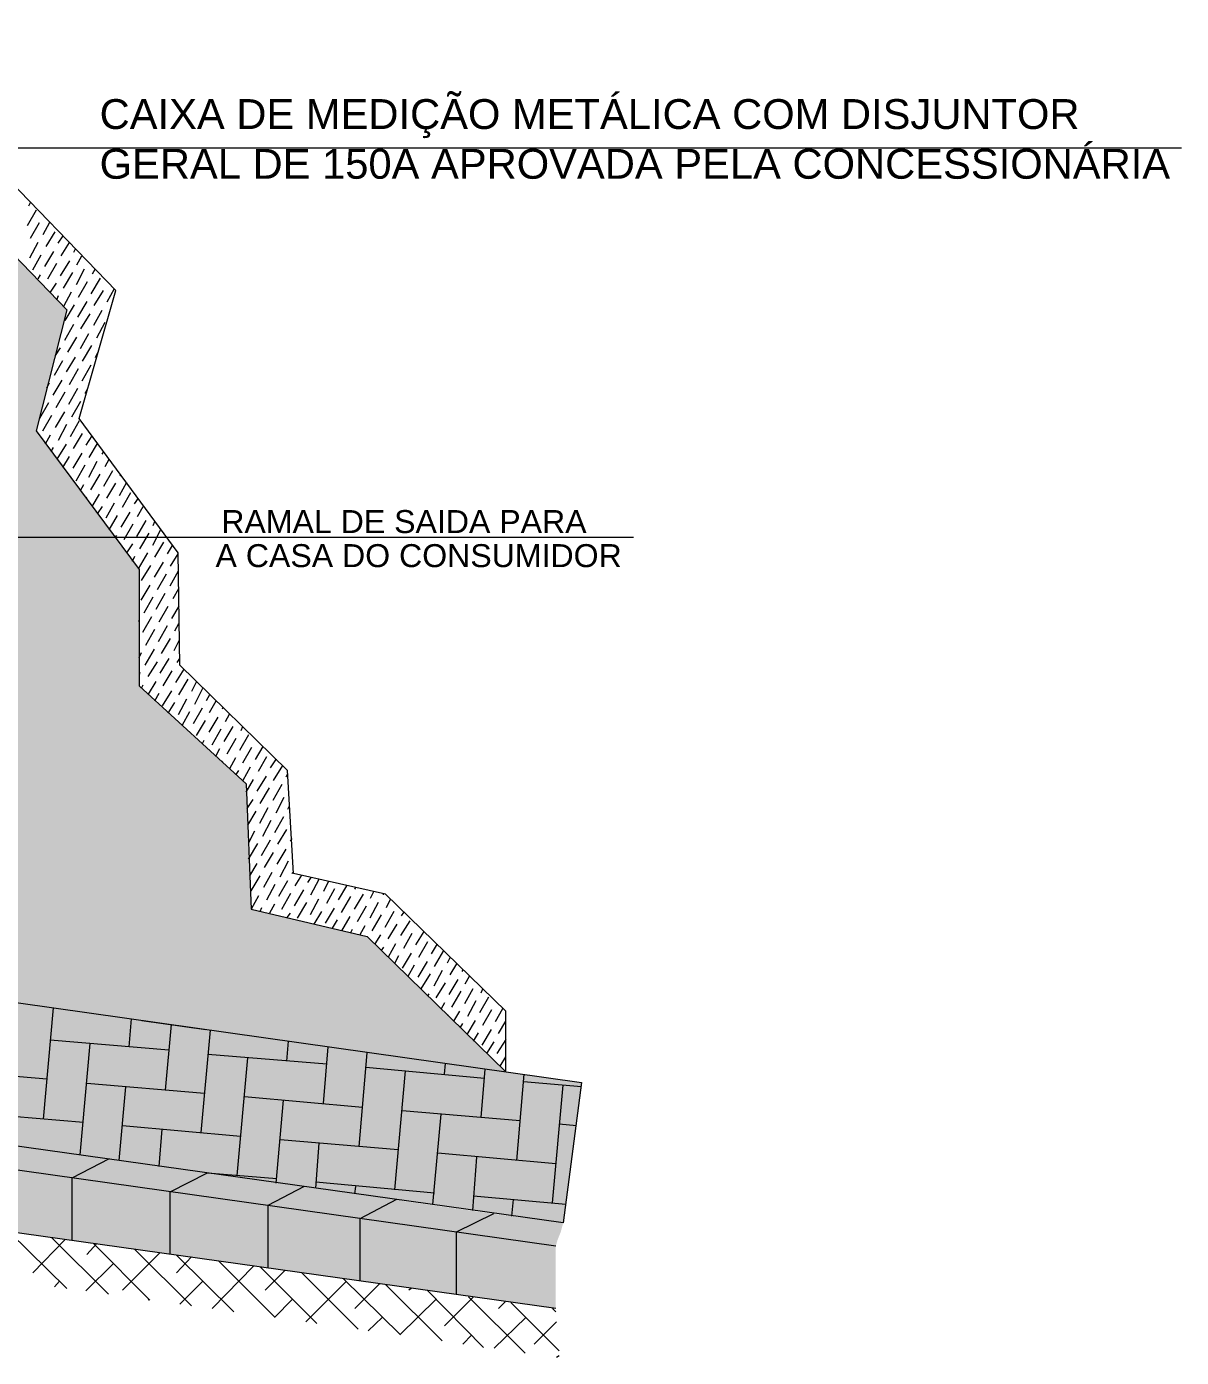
# Model space of a CAD drawing. Header units: millimetres. Extents: x 3949 to 6078, y -1968 to -943.
# Drawn here: x 6013.7 to 6077.7, y -1949.2 to -1875.4 of the extents above; entities that cross this region are included whole.
import ezdxf

# ---------------------------------------------------------------- set-up
doc = ezdxf.new("R2010")
doc.units = ezdxf.units.MM
doc.layers.add('PADRÃO DE ENTRADA', color=7, linetype='Continuous', lineweight=0)
doc.styles.add('ARIAL', font='arial.ttf')

msp = doc.modelspace()

# ---------------------------------------------------------------- hatches: boundary and pattern name
at = {"layer": 'PADRÃO DE ENTRADA', "lineweight": 0, "true_color": 0xffdf7e, "transparency": 33554559}
h = msp.add_hatch(color=41, dxfattribs=at)
h.dxf.hatch_style = 1
h.paths.add_polyline_path([(5974.29, -1877.101), (5973.02, -1877.088, 0.201868), (5967.853, -1885.326, 0.013486), (5967.762, -1885.996, 0.515474), (5968.863, -1886.008, -0.215031)])
h.paths.add_polyline_path([(5973.02, -1877.088), (5933.078, -1876.65), (5933.078, -1884.948), (5964.141, -1892.214), (5964.15, -1887.79, -0.328208), (5964.839, -1886.731), (5965.215, -1886.551, -0.125048), (5965.622, -1886.455), (5965.696, -1886.469), (5967.739, -1885.304), (5967.853, -1885.326, -0.201868)])
h.paths.add_polyline_path([(6010.456, -1880.195), (6008.753, -1877.479), (5974.29, -1877.101, 0.205159), (5968.931, -1885.533), (5975.887, -1886.869), (5975.887, -1911.03), (5974.276, -1911.858, -0.519848), (5973.032, -1912.824, -0.17659), (5972.388, -1912.871), (5970.909, -1912.594), (5970.909, -1923.564), (5999.227, -1927.568), (6022.286, -1914.165), (6022.293, -1914.152), (6019.892, -1911.956), (6019.892, -1905.511), (6014.184, -1897.824), (6015.887, -1891.104), (6008.937, -1883.923)])
at = {"layer": 'PADRÃO DE ENTRADA', "lineweight": 0, "true_color": 0xdcdcdc, "transparency": 33554559}
msp.add_hatch(color=254, dxfattribs=at).paths.add_polyline_path([(5970.909, -1923.564), (5970.909, -1925.38), (5971.008, -1925.35), (5972.158, -1926.317), (5972.665, -1926.731), (5973.171, -1926.317), (5974.506, -1925.35), (5974.644, -1925.212), (5975.288, -1926.869), (5975.473, -1927.33), (5975.657, -1927.882), (5976.577, -1927.33), (5977.314, -1926.869), (5977.038, -1929.033), (5975.657, -1929.954), (5976.347, -1931.38), (5974.92, -1932.117), (5988.177, -1933.958), (6011.514, -1937.272), (6043.414, -1941.737), (6044.012, -1937.272), (6044.426, -1933.958), (6031.261, -1932.117), (6026.06, -1931.38), (6016.025, -1929.954), (6009.719, -1929.033), (5994.253, -1926.869), (5982.699, -1925.212), (5982.147, -1925.166), (5970.409, -1923.463), (5933.078, -1918.216), (5933.078, -1913.705), (5926.45, -1917.111), (5913.746, -1923.463), (5925.529, -1925.166), (5929.028, -1925.627), (5932.894, -1926.179), (5939.523, -1927.1), (5940.904, -1927.33), (5956.278, -1929.493), (5959.638, -1929.954), (5960.697, -1930.092), (5961.249, -1929.954), (5962.998, -1929.493), (5962.768, -1927.33), (5964.379, -1927.1), (5964.747, -1926.179), (5964.978, -1925.627), (5965.944, -1926.179), (5966.22, -1926.317), (5966.358, -1926.179), (5966.865, -1925.627), (5967.325, -1925.166), (5967.417, -1925.212), (5967.831, -1925.627), (5968.43, -1926.179), (5969.409, -1925.853), (5969.409, -1923.7), (5969.44, -1923.357)])
at = {"layer": 'PADRÃO DE ENTRADA', "lineweight": 0, "true_color": 0xffdf7e, "transparency": 33554559}
msp.add_hatch(color=41, dxfattribs=at).paths.add_polyline_path([(6032.55, -1925.857), (6026.106, -1924.338), (6025.83, -1917.387), (6022.286, -1914.165), (5999.227, -1927.568), (6040.237, -1933.366), (6040.237, -1933.36)])
at = {"layer": 'PADRÃO DE ENTRADA', "lineweight": 0, "true_color": 0x626366, "transparency": 33554559}
h = msp.add_hatch(color=251, dxfattribs=at)
h.paths.add_polyline_path([(6043.275, -1942.244), (6043.414, -1941.737), (6039.915, -1941.277), (6039.547, -1941.231), (6034.668, -1940.541), (6034.161, -1940.448), (6029.374, -1939.758), (6029.052, -1939.712), (6024.127, -1939.022), (6023.666, -1938.975), (6018.833, -1938.285), (6018.235, -1938.193), (6013.586, -1937.549), (6013.218, -1937.503), (6010.18, -1937.088), (6007.924, -1936.766), (6004.886, -1936.306), (6002.723, -1936.03), (5999.592, -1935.569), (5997.429, -1935.293), (5994.345, -1934.833), (5992.136, -1934.511), (5989.052, -1934.096), (5986.888, -1933.774), (5985.645, -1933.636), (5981.595, -1933.038), (5975.288, -1932.163), (5974.92, -1932.117), (5974.828, -1932.163), (5975.611, -1933.038), (5976.117, -1933.636), (5976.117, -1937.088), (5979.201, -1937.503), (5979.569, -1937.549), (5984.218, -1938.193), (5984.817, -1938.285), (5989.65, -1938.975), (5990.064, -1939.022), (5995.035, -1939.712), (5995.358, -1939.758), (6000.145, -1940.448), (6000.651, -1940.541), (6005.53, -1941.231), (6005.853, -1941.277), (6009.397, -1941.737), (6011.192, -1942.013), (6012.987, -1942.244), (6016.163, -1942.704), (6018.511, -1943.026), (6021.595, -1943.486), (6027.027, -1944.223), (6032.136, -1944.959), (6037.476, -1945.696), (6042.999, -1946.478), (6042.999, -1943.026), (6043.091, -1942.704)])
h.paths.add_polyline_path([(6032.688, -1941.231), (6033.517, -1940.771), (6034.023, -1940.541)], flags=0)

# ---------------------------------------------------------------- linework, layer by layer
at = {"layer": 'PADRÃO DE ENTRADA', "lineweight": 0}
msp.add_line((6020.044, -1930.511), (6023.593, -1931.013), dxfattribs=at)
at = {"layer": 'PADRÃO DE ENTRADA', "color": 7, "lineweight": 0}
for points in [[(6008.753, -1877.479), (6010.456, -1880.195), (6008.937, -1883.923), (6015.887, -1891.104), (6014.184, -1897.824), (6019.892, -1905.511), (6019.892, -1911.956), (6025.83, -1917.387), (6026.106, -1924.338), (6032.55, -1925.857), (6040.237, -1933.36), (6040.237, -1930), (6033.563, -1923.509), (6028.454, -1922.358), (6028.131, -1916.651), (6022.147, -1910.805), (6022.055, -1904.591), (6016.578, -1897.134), (6018.603, -1890.045), (6011.652, -1882.864), (6013.125, -1879.136), (6013.125, -1875.407)], [(6013.77, -1885.35), (6013.862, -1885.166)], [(6014.184, -1885.58), (6013.678, -1886.455)], [(6013.862, -1887.145), (6014.368, -1886.271)], [(6014.921, -1886.271), (6014.552, -1886.961)], [(6014.276, -1887.375), (6013.816, -1888.25)], [(6014.737, -1887.605), (6015.243, -1886.777)], [(6015.657, -1887.007), (6015.381, -1887.421)], [(6015.565, -1888.112), (6016.025, -1887.375)], [(6014, -1888.894), (6014.46, -1888.066)], [(6015.151, -1887.882), (6014.644, -1888.71)], [(6016.348, -1887.744), (6016.256, -1887.928)], [(6016.44, -1888.618), (6016.716, -1888.112)], [(6014.829, -1889.401), (6015.335, -1888.526)], [(6016.025, -1888.388), (6015.519, -1889.217)], [(6016.854, -1888.848), (6016.394, -1889.723)], [(6017.314, -1889.124), (6017.452, -1888.848)], [(6014.414, -1889.17), (6014.276, -1889.401)], [(6015.289, -1889.631), (6014.967, -1890.137)], [(6015.703, -1889.907), (6016.209, -1889.032)], [(6016.532, -1890.413), (6017.038, -1889.539)], [(6017.729, -1889.355), (6017.222, -1890.229)], [(6018.143, -1889.585), (6018.143, -1889.585)], [(6015.335, -1890.551), (6015.427, -1890.321)], [(6016.117, -1890.137), (6015.703, -1890.92)], [(6017.406, -1890.874), (6017.913, -1890.045)], [(6018.511, -1889.953), (6018.097, -1890.69)], [(6015.795, -1891.702), (6016.302, -1890.828)], [(6016.992, -1890.643), (6016.486, -1891.518)], [(6017.821, -1891.15), (6017.36, -1891.978)], [(6016.67, -1892.162), (6017.176, -1891.334)], [(6017.544, -1892.669), (6018.005, -1891.794)], [(6016.256, -1891.932), (6015.749, -1892.807)], [(6015.933, -1893.451), (6016.44, -1892.623)], [(6017.084, -1892.439), (6016.624, -1893.267)], [(6015.519, -1893.221), (6015.243, -1893.635)], [(6016.762, -1893.958), (6017.268, -1893.083)], [(6015.197, -1894.74), (6015.657, -1893.912)], [(6016.348, -1893.728), (6015.841, -1894.556)], [(6017.59, -1893.497), (6017.452, -1893.774)], [(6016.025, -1895.247), (6016.532, -1894.372)], [(6017.222, -1894.188), (6016.716, -1895.062)], [(6014.783, -1895.431), (6014.921, -1895.154)], [(6015.611, -1895.016), (6015.105, -1895.845)], [(6016.486, -1895.477), (6015.979, -1896.351)], [(6016.9, -1895.753), (6017.038, -1895.523)], [(6014.875, -1896.259), (6014.368, -1897.134)], [(6015.289, -1896.535), (6015.795, -1895.661)], [(6016.163, -1897.042), (6016.67, -1896.167)], [(6014.552, -1897.824), (6015.059, -1896.95)], [(6015.749, -1896.766), (6015.243, -1897.64)], [(6015.427, -1898.331), (6015.887, -1897.456)], [(6016.578, -1897.272), (6016.071, -1898.146)], [(6014.967, -1898.054), (6014.69, -1898.561)], [(6016.256, -1898.791), (6016.762, -1897.962)], [(6017.268, -1898.1), (6016.946, -1898.607)], [(6017.13, -1899.297), (6017.59, -1898.515)], [(6015.013, -1898.975), (6015.151, -1898.745)], [(6015.841, -1898.561), (6015.335, -1899.389)], [(6015.657, -1899.85), (6016.025, -1899.251)], [(6016.716, -1899.067), (6016.209, -1899.896)], [(6017.913, -1898.975), (6017.821, -1899.113)], [(6016.394, -1900.586), (6016.9, -1899.711)], [(6017.544, -1899.527), (6017.084, -1900.402)], [(6018.005, -1899.804), (6018.235, -1899.389)], [(6017.222, -1901.092), (6017.729, -1900.218)], [(6018.419, -1900.034), (6017.913, -1900.908)], [(6018.097, -1901.553), (6018.603, -1900.724)], [(6019.201, -1900.678), (6018.787, -1901.415)], [(6018.833, -1900.31), (6018.879, -1900.264)], [(6016.808, -1900.816), (6016.624, -1901.138)], [(6017.682, -1901.323), (6017.268, -1902.013)], [(6018.971, -1902.059), (6019.432, -1901.23)], [(6016.946, -1901.553), (6016.992, -1901.507)], [(6017.59, -1902.427), (6017.867, -1902.013)], [(6018.511, -1901.829), (6018.051, -1902.657)], [(6019.846, -1901.553), (6019.616, -1901.875)], [(6019.8, -1902.565), (6020.122, -1902.013)], [(6018.235, -1903.302), (6018.695, -1902.519)], [(6019.386, -1902.335), (6018.879, -1903.164)], [(6020.26, -1902.796), (6019.754, -1903.67)], [(6020.674, -1903.072), (6020.767, -1902.842)], [(6018.649, -1903.624), (6018.557, -1903.716)], [(6019.063, -1903.854), (6019.57, -1902.98)], [(6019.938, -1904.361), (6020.444, -1903.486)], [(6021.089, -1903.302), (6020.628, -1904.176)], [(6019.524, -1904.084), (6019.201, -1904.591)], [(6020.767, -1904.821), (6021.273, -1903.992)], [(6021.733, -1904.176), (6021.457, -1904.637)], [(6019.524, -1905.051), (6019.662, -1904.775)], [(6020.352, -1904.591), (6019.846, -1905.465)], [(6021.227, -1905.097), (6020.72, -1905.926)], [(6021.641, -1905.327), (6022.055, -1904.637)], [(6020.03, -1906.11), (6020.536, -1905.281)], [(6020.905, -1906.616), (6021.411, -1905.741)], [(6022.055, -1905.603), (6021.595, -1906.432)], [(6020.49, -1906.386), (6019.984, -1907.214)], [(6021.779, -1907.122), (6022.101, -1906.57)], [(6020.168, -1907.905), (6020.674, -1907.03)], [(6021.319, -1906.846), (6020.813, -1907.721)], [(6020.997, -1908.411), (6021.503, -1907.537)], [(6022.101, -1907.537), (6021.687, -1908.227)], [(6019.892, -1908.411), (6019.892, -1908.319)], [(6020.582, -1908.135), (6020.076, -1909.01)], [(6020.26, -1909.7), (6020.767, -1908.826)], [(6021.457, -1908.641), (6020.951, -1909.516)], [(6021.871, -1908.918), (6022.101, -1908.503)], [(6021.135, -1910.16), (6021.641, -1909.332)], [(6022.101, -1909.47), (6021.825, -1910.022)], [(6019.892, -1910.391), (6020.03, -1910.114)], [(6020.72, -1909.93), (6020.214, -1910.805)], [(6020.398, -1911.449), (6020.905, -1910.621)], [(6021.549, -1910.437), (6021.043, -1911.265)], [(6022.378, -1911.035), (6021.917, -1911.771)], [(6022.009, -1910.667), (6022.147, -1910.437)], [(6019.938, -1911.219), (6019.892, -1911.357)], [(6020.813, -1911.725), (6020.398, -1912.416)], [(6021.227, -1911.956), (6021.733, -1911.127)], [(6022.101, -1912.462), (6022.608, -1911.587)], [(6023.068, -1911.725), (6022.792, -1912.278)], [(6020.03, -1912.094), (6020.122, -1911.91)], [(6020.767, -1912.784), (6020.997, -1912.37)], [(6021.687, -1912.232), (6021.181, -1913.06)], [(6022.976, -1912.968), (6023.436, -1912.094)], [(6023.805, -1912.462), (6023.62, -1912.784)], [(6021.503, -1913.475), (6021.871, -1912.876)], [(6022.516, -1912.692), (6022.055, -1913.567)], [(6023.39, -1913.198), (6022.884, -1914.073)], [(6023.805, -1913.429), (6024.173, -1912.784)], [(6024.541, -1913.152), (6024.495, -1913.244)], [(6022.286, -1914.165), (6022.7, -1913.383)], [(6023.068, -1914.717), (6023.574, -1913.889)], [(6024.265, -1913.705), (6023.758, -1914.533)], [(6024.679, -1913.935), (6024.909, -1913.521)], [(6022.654, -1914.487), (6022.654, -1914.487)], [(6023.943, -1915.224), (6024.449, -1914.349)], [(6025.093, -1914.211), (6024.587, -1915.04)], [(6025.968, -1914.671), (6025.462, -1915.546)], [(6025.554, -1914.441), (6025.646, -1914.211)], [(6023.482, -1914.994), (6023.39, -1915.178)], [(6024.357, -1915.454), (6024.127, -1915.868)], [(6024.771, -1915.73), (6025.278, -1914.856)], [(6025.646, -1916.236), (6026.152, -1915.362)], [(6026.75, -1915.316), (6026.336, -1916.052)], [(6024.495, -1916.19), (6024.541, -1916.144)], [(6025.231, -1915.96), (6024.909, -1916.559)], [(6026.52, -1916.697), (6026.981, -1915.868)], [(6027.487, -1916.006), (6027.165, -1916.513)], [(6025.278, -1916.881), (6025.416, -1916.651)], [(6026.06, -1916.467), (6025.646, -1917.203)], [(6026.935, -1916.973), (6026.428, -1917.801)], [(6027.349, -1917.203), (6027.855, -1916.375)], [(6028.131, -1916.835), (6028.039, -1917.019)], [(6025.83, -1917.847), (6026.244, -1917.157)], [(6026.612, -1918.492), (6027.119, -1917.617)], [(6027.809, -1917.433), (6027.303, -1918.308)], [(6026.198, -1918.262), (6025.876, -1918.768)], [(6027.487, -1918.998), (6027.947, -1918.124)], [(6025.922, -1919.689), (6026.382, -1918.906)], [(6027.027, -1918.722), (6026.566, -1919.597)], [(6028.223, -1918.63), (6028.131, -1918.814)], [(6026.75, -1920.287), (6027.211, -1919.413)], [(6027.901, -1919.228), (6027.395, -1920.103)], [(6027.579, -1920.747), (6028.085, -1919.919)], [(6026.29, -1920.011), (6025.968, -1920.655)], [(6027.165, -1920.517), (6026.658, -1921.392)], [(6028.362, -1920.425), (6028.269, -1920.563)], [(6025.968, -1921.576), (6026.474, -1920.701)], [(6026.843, -1922.036), (6027.349, -1921.208)], [(6028.039, -1921.024), (6027.533, -1921.852)], [(6026.428, -1921.806), (6026.014, -1922.497)], [(6027.717, -1922.543), (6028.177, -1921.668)], [(6026.106, -1923.325), (6026.612, -1922.497)], [(6027.257, -1922.312), (6026.797, -1923.141)], [(6028.131, -1922.773), (6027.625, -1923.647)], [(6028.454, -1922.266), (6028.362, -1922.358)], [(6028.546, -1923.049), (6028.914, -1922.451)], [(6029.42, -1922.589), (6029.236, -1922.865)], [(6029.42, -1923.555), (6029.881, -1922.681)], [(6030.387, -1922.819), (6030.111, -1923.371)], [(6026.981, -1923.831), (6027.441, -1922.957)], [(6027.809, -1924.338), (6028.316, -1923.463)], [(6029.006, -1923.279), (6028.5, -1924.154)], [(6030.295, -1924.016), (6030.755, -1923.187)], [(6031.4, -1923.049), (6030.939, -1923.831)], [(6032.32, -1923.509), (6031.814, -1924.338)], [(6031.86, -1923.233), (6031.906, -1923.141)], [(6032.734, -1923.739), (6032.919, -1923.371)], [(6033.425, -1923.509), (6033.425, -1923.555)], [(6026.612, -1924.476), (6026.704, -1924.246)], [(6027.395, -1924.062), (6027.119, -1924.568)], [(6028.684, -1924.844), (6029.19, -1923.97)], [(6029.835, -1923.785), (6029.374, -1924.66)], [(6030.709, -1924.292), (6030.203, -1925.12)], [(6031.123, -1924.522), (6031.63, -1923.647)], [(6031.998, -1925.028), (6032.504, -1924.154)], [(6033.149, -1923.97), (6032.688, -1924.844)], [(6033.609, -1924.246), (6033.839, -1923.785)], [(6028.269, -1924.568), (6028.085, -1924.798)], [(6029.604, -1925.166), (6030.019, -1924.476)], [(6030.617, -1925.396), (6030.893, -1924.936)], [(6031.584, -1924.752), (6031.123, -1925.535)], [(6032.827, -1925.535), (6033.333, -1924.66)], [(6034.023, -1924.476), (6033.517, -1925.35)], [(6034.898, -1924.982), (6034.392, -1925.811)], [(6034.438, -1924.706), (6034.576, -1924.522)], [(6042.999, -1946.478), (5976.117, -1937.088), (5976.117, -1933.636), (5974.828, -1932.163), (5976.347, -1931.38), (5975.657, -1929.954), (5977.038, -1929.033), (5977.314, -1926.869), (5975.657, -1927.882), (5974.644, -1925.212), (5972.665, -1926.731), (5971.008, -1925.35), (5970.909, -1925.382)], [(6031.63, -1925.627), (6031.722, -1925.443)], [(6032.412, -1925.258), (6032.136, -1925.765)], [(6033.287, -1925.765), (6032.965, -1926.271)], [(6033.701, -1925.995), (6034.207, -1925.166)], [(6034.576, -1926.501), (6035.036, -1925.673)], [(6035.68, -1925.581), (6035.22, -1926.317)], [(6033.333, -1926.639), (6033.471, -1926.455)], [(6034.115, -1926.271), (6033.701, -1927.008)], [(6035.404, -1927.008), (6035.911, -1926.133)], [(6036.417, -1926.271), (6036.095, -1926.823)], [(6034.069, -1927.33), (6034.299, -1926.915)], [(6034.99, -1926.777), (6034.484, -1927.606)], [(6035.865, -1927.238), (6035.358, -1928.112)], [(6036.279, -1927.514), (6036.785, -1926.639)], [(6037.153, -1927.008), (6036.969, -1927.33)], [(6001.433, -1927.88), (6044.426, -1933.958), (6043.414, -1941.737), (5990.454, -1934.299)], [(6034.806, -1928.066), (6035.174, -1927.422)], [(6035.542, -1928.757), (6036.049, -1927.928)], [(6036.693, -1927.744), (6036.233, -1928.619)], [(6037.153, -1927.974), (6037.522, -1927.376)], [(6037.844, -1927.698), (6037.798, -1927.79)], [(6036.371, -1929.263), (6036.877, -1928.435)], [(6037.568, -1928.25), (6037.061, -1929.079)], [(6038.396, -1928.757), (6037.936, -1929.585)], [(6037.982, -1928.481), (6038.212, -1928.066)], [(6038.856, -1928.987), (6038.949, -1928.757)], [(6035.957, -1929.033), (6035.911, -1929.125)], [(6037.245, -1929.769), (6037.752, -1928.895)], [(6038.12, -1930.276), (6038.58, -1929.401)], [(6039.271, -1929.217), (6038.764, -1930.092)], [(6014.598, -1935.984), (6015.151, -1929.815)], [(6036.831, -1929.539), (6036.647, -1929.861)], [(6037.015, -1930.23), (6037.015, -1930.184)], [(6037.66, -1930), (6037.337, -1930.552)], [(6038.949, -1930.782), (6039.455, -1929.907)], [(6040.053, -1929.861), (6039.639, -1930.598)], [(6019.34, -1931.979), (6019.478, -1930.414)], [(6021.365, -1934.372), (6021.687, -1930.736)], [(6037.706, -1930.92), (6037.844, -1930.69)], [(6038.534, -1930.506), (6038.074, -1931.288)], [(6039.823, -1931.242), (6040.237, -1930.552)], [(6021.549, -1932.163), (6014.967, -1931.611)], [(6023.344, -1936.72), (6023.851, -1931.058)], [(6028.085, -1932.761), (6028.177, -1931.657)], [(6038.442, -1931.657), (6038.718, -1931.196)], [(6039.409, -1931.012), (6038.903, -1931.887)], [(6039.179, -1932.347), (6039.593, -1931.703)], [(6040.237, -1931.565), (6039.731, -1932.347)], [(6016.624, -1937.963), (6017.176, -1931.795)], [(6030.295, -1932.945), (6023.712, -1932.393)], [(6030.111, -1935.109), (6030.387, -1931.979)], [(6032.09, -1937.503), (6032.55, -1932.301)], [(6025.324, -1939.114), (6025.922, -1932.577)], [(6039.041, -1933.728), (6032.458, -1933.13)], [(6036.831, -1933.498), (6036.877, -1932.899)], [(6039.915, -1933.038), (6040.237, -1932.531)], [(6014.783, -1933.774), (6008.246, -1933.222)], [(6034.069, -1939.896), (6034.668, -1933.314)], [(6038.856, -1935.891), (6039.087, -1933.222)], [(6040.836, -1938.285), (6041.25, -1933.498)], [(6044.426, -1934.188), (6041.204, -1933.912)], [(6023.528, -1934.557), (6016.992, -1934.004)], [(6018.787, -1938.285), (6019.155, -1934.188)], [(6042.815, -1940.633), (6043.414, -1934.096)], [(6042.999, -1943.026), (5988.631, -1935.364)], [(6032.274, -1935.339), (6025.738, -1934.741)], [(6027.487, -1939.528), (6027.901, -1934.925)], [(6016.808, -1936.168), (6010.226, -1935.615)], [(6041.02, -1936.076), (6034.484, -1935.523)], [(6036.187, -1940.725), (6036.647, -1935.707)], [(6025.508, -1936.95), (6018.971, -1936.352)], [(6020.997, -1938.607), (6021.181, -1936.536)], [(6044.15, -1936.352), (6043.183, -1936.26)], [(6034.253, -1937.687), (6027.717, -1937.134)], [(6029.696, -1939.804), (6029.881, -1937.318)], [(6018.235, -1938.193), (6016.163, -1939.252), (6016.163, -1942.704)], [(6042.999, -1938.469), (6036.463, -1937.871)], [(6038.396, -1941.047), (6038.626, -1938.101)], [(6027.533, -1939.298), (6023.666, -1938.975), (6021.595, -1940.034), (6021.595, -1943.486)], [(6029.052, -1939.712), (6027.027, -1940.771), (6027.027, -1944.223)], [(6036.279, -1940.08), (6029.696, -1939.482)], [(6031.86, -1940.126), (6031.906, -1939.712)], [(6034.161, -1940.448), (6032.136, -1941.507), (6032.136, -1944.959)], [(6043.552, -1940.725), (6038.442, -1940.264)], [(6040.56, -1941.369), (6040.652, -1940.448)], [(6039.547, -1941.231), (6037.476, -1942.244), (6037.476, -1945.696)]]:
    msp.add_lwpolyline(points, dxfattribs=at)
at = {"layer": 'PADRÃO DE ENTRADA', "color": 150, "lineweight": 0, "true_color": 0x007eff}
msp.add_lwpolyline([(5976.899, -1889.401), (5997.705, -1882.128), (6077.695, -1882.128)], dxfattribs=at)
at = {"layer": 'PADRÃO DE ENTRADA', "color": 150, "true_color": 0x007eff}
msp.add_lwpolyline([(6000.218, -1914.206), (6006.206, -1908.27), (6010.406, -1903.716), (6047.312, -1903.716)], dxfattribs=at)
at = {"layer": 'PADRÃO DE ENTRADA', "color": 41, "lineweight": 0, "true_color": 0xffdf7e, "transparency": 33554559}
msp.add_lwpolyline([(6026.52, -1923.601), (6026.106, -1924.338)], dxfattribs=at)
at = {"layer": 'PADRÃO DE ENTRADA', "color": 34, "lineweight": 0, "true_color": 0x944900}
for points in [[(6015.887, -1945.374), (6012.711, -1942.244)], [(6015.795, -1942.658), (6014, -1944.499)], [(6018.189, -1945.696), (6015.059, -1942.566)], [(6017.544, -1942.888), (6016.992, -1943.486)], [(6020.49, -1946.018), (6017.36, -1942.888)], [(6021.043, -1943.394), (6018.971, -1945.466)], [(6022.792, -1946.34), (6019.662, -1943.21)], [(6025.139, -1946.663), (6021.963, -1943.533)], [(6018.465, -1943.993), (6016.946, -1945.512)], [(6022.792, -1943.625), (6021.963, -1944.499)], [(6026.244, -1944.131), (6023.943, -1946.478)], [(6027.441, -1946.985), (6024.311, -1943.855)], [(6029.742, -1947.307), (6026.612, -1944.177)], [(6015.473, -1944.959), (6015.197, -1945.282)], [(6023.436, -1944.959), (6022.147, -1946.248)], [(6027.993, -1944.361), (6026.889, -1945.466)], [(6032.044, -1947.629), (6028.914, -1944.499)], [(6031.4, -1944.959), (6029.144, -1947.215)], [(6034.392, -1947.951), (6031.215, -1944.821)], [(6033.241, -1945.098), (6031.86, -1946.478)], [(6036.693, -1948.274), (6033.563, -1945.144)], [(6034.99, -1945.374), (6034.852, -1945.466)], [(6038.995, -1948.642), (6035.865, -1945.466)], [(6020.444, -1945.972), (6020.398, -1946.018)], [(6028.408, -1945.972), (6027.395, -1946.985)], [(6036.371, -1945.972), (6034.346, -1947.951)], [(6038.442, -1945.834), (6036.831, -1947.445)], [(6041.296, -1948.964), (6038.166, -1945.834)], [(6040.191, -1946.11), (6039.823, -1946.478)], [(6043.183, -1948.826), (6040.514, -1946.156)], [(6042.999, -1946.663), (6042.815, -1946.478)], [(6033.379, -1946.985), (6032.596, -1947.721)], [(6041.342, -1946.985), (6039.593, -1948.688)], [(6043.045, -1947.215), (6041.802, -1948.458)], [(6038.35, -1947.951), (6037.844, -1948.458)], [(6043.183, -1949.102), (6043.045, -1949.194)]]:
    msp.add_lwpolyline(points, dxfattribs=at)

# ---------------------------------------------------------------- texts
at = {"layer": 'PADRÃO DE ENTRADA', "lineweight": 0, "insert": (6017.704, -1879.428), "char_height": 1.65531, "attachment_point": 1, "style": 'ARIAL'}
msp.add_mtext_dynamic_manual_height_columns('CAIXA DE MEDIÇÃO METÁLICA COM DISJUNTOR \\PGERAL DE 150A APROVADA PELA CONCESSIONÁRIA', width=574.09247, gutter_width=962.719, heights=[0], dxfattribs=at)
at = {"layer": 'PADRÃO DE ENTRADA', "char_height": 1.27312, "attachment_point": 1, "style": 'ARIAL'}
for s, insert in [('RAMAL DE SAIDA PARA', (6024.451, -1902.214)), ('A CASA DO CONSUMIDOR', (6024.131, -1904.103))]:
    msp.add_mtext_dynamic_manual_height_columns(s, width=273.61985, gutter_width=682.288, heights=[0], dxfattribs=dict(at, insert=insert))

doc.saveas('drawing.dxf')
